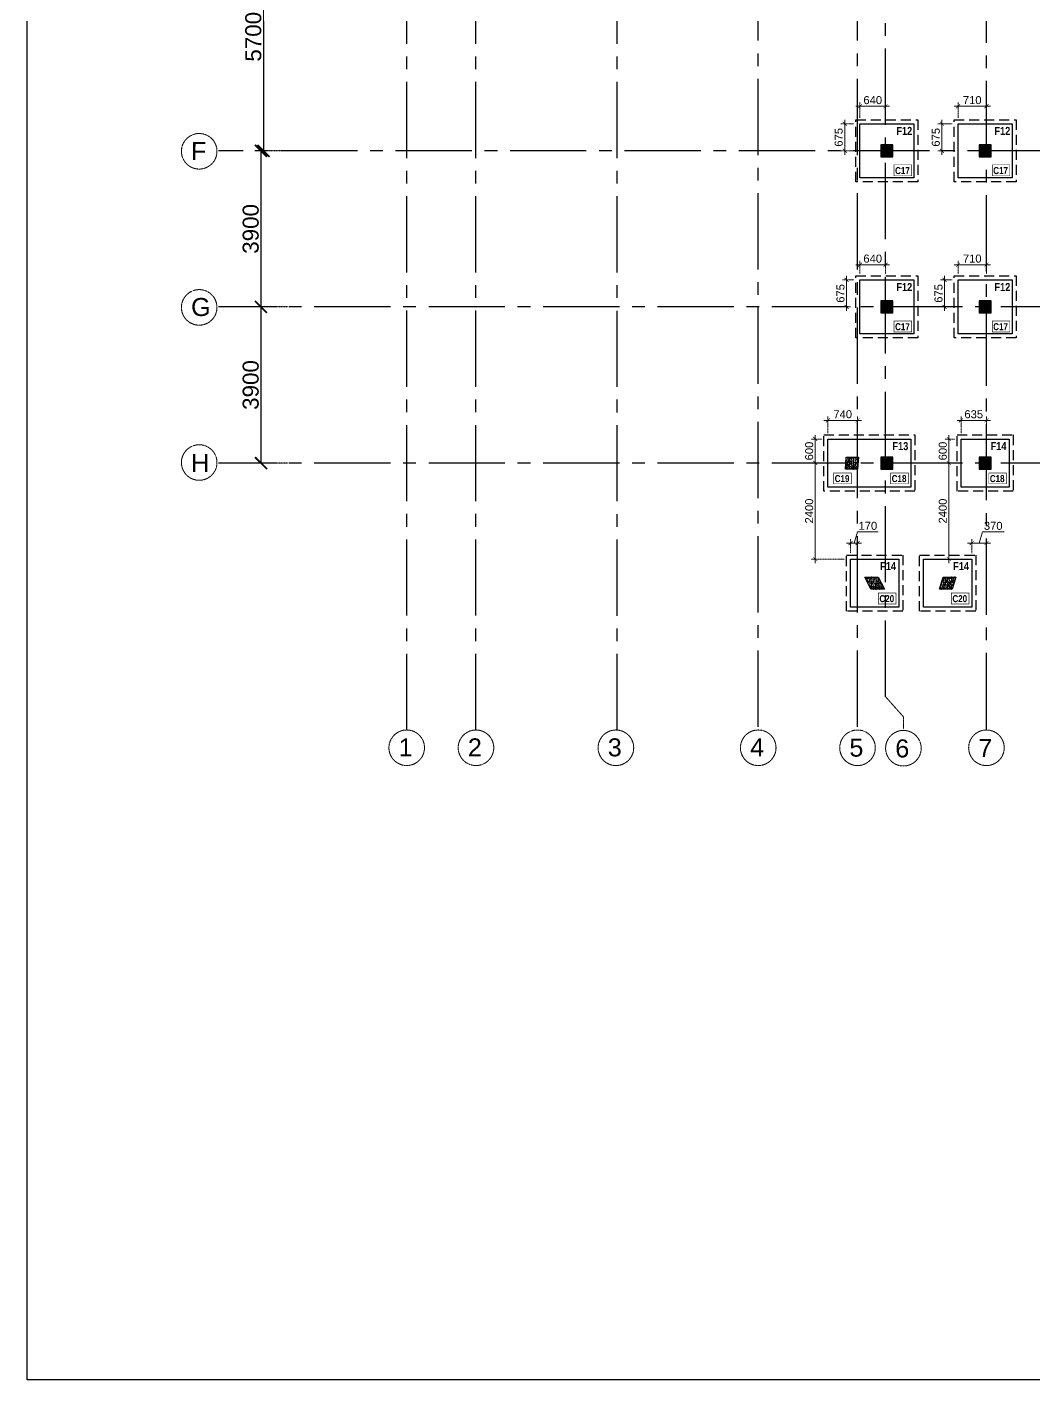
# Model space of a CAD drawing. Header units: millimetres. Extents: x 149548 to 2112824, y -1657616 to -1354760.
# Drawn here: x 1667061 to 1692210, y -1657616 to -1623817 of the extents above; entities that cross this region are included whole.
import ezdxf
from ezdxf.enums import TextEntityAlignment as Align

# ---------------------------------------------------------------- set-up
doc = ezdxf.new("R2010")
doc.units = ezdxf.units.MM
doc.header["$MEASUREMENT"] = 0
doc.header["$PDMODE"] = 98
for name, pattern in [('ACAD_ISO02W100', [15, 12, -3]), ('CENTER2', [28.575, 19.05, -3.175, 3.175, -3.175]), ('HIDDEN', [0.375, 0.25, -0.125])]:
    doc.linetypes.add(name, pattern=pattern)
for name, color, linetype, lineweight in [('CENTER_LINE', 8, 'CENTER2', 25), ('GRID', 252, 'ACAD_ISO02W100', 9), ('s-dm', 171, 'Continuous', 15), ('TXT', 255, 'Continuous', 5)]:
    doc.layers.add(name, color=color, linetype=linetype, lineweight=lineweight)
for name, color, linetype in [('Dimension', 7, 'Continuous'), ('F12', 221, 'Continuous'), ('F13', 12, 'Continuous'), ('F14', 132, 'Continuous'), ('Footing_#_ST', 1, 'Continuous'), ('Hatch', 8, 'Continuous'), ('Pcc_ST', 6, 'Continuous'), ('STR.COLUMN', 1, 'Continuous')]:
    doc.layers.add(name, color=color, linetype=linetype)
doc.styles.add('1-100', font='arial.ttf', dxfattribs={"height": 400})
doc.styles.add('G2-TEXT', font='ARIALNB.TTF', dxfattribs={"height": 2.5})
doc.styles.add('G3-TEXT', font='ARIALNB.TTF', dxfattribs={"height": 3})
doc.styles.get("Standard").update_dxf_attribs({"font": 'arial.ttf'})
doc.dimstyles.new('Dim 1_100', dxfattribs={"dimscale": 100, "dimtxt": 2, "dimasz": 1, "dimexe": 1, "dimexo": 1.5, "dimgap": 0.5, "dimtad": 1, "dimdec": 0, "dimrnd": 5, "dimzin": 0, "dimdsep": 46, "dimtxsty": 'Standard', "dimblk": 'ARCHTICK', "dimcen": 0, "dimdle": 1, "dimclrd": 256, "dimclre": 256, "dimclrt": 256, "dimadec": 0, "dimazin": 0, "dimtfac": 0.8, "dimtdec": 0, "dimtmove": 1, "dimatfit": 0, "dimfxl": 1.5, "dimtolj": 1, "dimtzin": 0, "dimlwd": -1, "dimlwe": -1, "dimarcsym": 1})
doc.dimstyles.new('Dim 1_200', dxfattribs={"dimscale": 100, "dimtxt": 4, "dimasz": 3, "dimexe": 1.5, "dimexo": 1.5, "dimgap": 0.5, "dimtad": 1, "dimdec": 0, "dimzin": 0, "dimdsep": 46, "dimtxsty": 'Standard', "dimblk": 'ARCHTICK', "dimcen": 0, "dimclrd": 256, "dimclre": 256, "dimclrt": 256, "dimadec": 0, "dimazin": 0, "dimtfac": 0.8, "dimtdec": 0, "dimtmove": 1, "dimatfit": 0, "dimfxl": 1.5, "dimtolj": 1, "dimtzin": 0, "dimlwd": -1, "dimlwe": -1, "dimarcsym": 1})
pattern_1 = [(230, (-711.69, 102229.26), (-71.7260183, 6.2752135), [7.5, -82.5]), (175, (-711.69, 102229.26), (13.8751334, -75.2192134), [6, -66]), (280.4514445, (-717.666, 102229.784), (-57.8508847, -68.9439991), [6.3740192, -70.1142112]), (226.1842, (-711.69, 102209.26), (-106.724133, 16.551928), [11.25, -123.75]), (276.6356355, (-720.58, 102210.64), (-93.4661946, -97.41186), [9.561034, -105.171376]), (171.184164, (-711.69, 102209.26), (-93.4661945, -97.41186), [9, -99]), (201, (-721.69, 102214.26), (-59.6907052, 40.261889), [7.5, -82.5]), (146, (-721.69, 102214.26), (-24.3315332, -72.5150045), [6, -66]), (251.4514447, (-726.66, 102217.616), (-84.0222377, -32.2531153), [6.374019, -70.1142112]), (217.5, (-711.689, 102229.26), (-1.21598553, -33.28938538), [0, -65.2, 0, -67, 0, -66.25]), (187.5, (-711.69, 102229.26), (-26.30695374, -39.4411712), [0, -38.2, 0, -63.7, 0, -25.25]), (147.5, (-689.389, 102229.26), (-53.38224362, 2.25548717), [0, -25, 0, -78, 0, -103.5]), (137.5, (-679.39, 102229.26), (-58.3186169, -10.0104982), [0, -32.5, 0, -51.8, 0, -73.5])]

# ---------------------------------------------------------------- blocks, each defined once
blk = doc.blocks.new('FIRST FLOOR COLUMNS')
at = {"layer": 'CENTER_LINE', "ltscale": 100}
for p, q in [((115, -42281), (115, 17638)), ((1845, -42281), (1845, 17638)), ((5375, -42282), (5375, 17638)), ((8895, -42203), (8895, 17663)), ((11375, -42203), (11375, 17663)), ((14595, -42257), (14595, 17638)), ((12075, -41448), (12075, 16830)), ((90326, -27810), (-4586, -27810)), ((22571, -31710), (-4586, -31710)), ((22571, -35610), (-4586, -35610))]:
    blk.add_line(p, q, dxfattribs=at)
at = {"layer": 'GRID', "ltscale": 0.3}
for p, q in [((12075, -41448), (12521, -41950)), ((12521, -41950), (12521, -42256))]:
    blk.add_line(p, q, dxfattribs=at)
for centre in [(-5068, -27822), (-5068, -31722), (-5068, -35598), (115, -42724), (1845, -42724), (5340, -42724), (8895, -42724), (11375, -42724), (12521, -42735), (14595, -42724)]:
    blk.add_circle(centre, 444, dxfattribs=at)
at = {"layer": 'GRID', "ltscale": 0.3, "style": '1-100', "oblique": 0}
for s, rotation, p in [('F', 359.9447, (-5271, -28037)), ('G', 359.9447, (-5271, -31937)), ('H', 0.0553, (-5271, -35833)), ('1', 359.9447, (-88, -42939)), ('2', 359.9447, (1642, -42939)), ('3', 359.9447, (5137, -42939)), ('4', 359.9447, (8692, -42938)), ('5', 0.0553, (11172, -42946)), ('6', 0.0553, (12318, -42965)), ('7', 0.0553, (14392, -42954))]:
    blk.add_text(s, height=450, rotation=rotation, dxfattribs=at).set_placement(p)
blk = doc.blocks.new('Through Column')
at = {"layer": 'Hatch'}
h = blk.add_hatch(dxfattribs=at)
h.set_pattern_fill('AR-CONC', color=256, scale=10, angle=180)
h.set_pattern_definition([(230, (-711.69, 102229.26), (-71.7260183, 6.2752135), [7.5, -82.5]), (175, (-711.69, 102229.26), (13.8751334, -75.2192134), [6, -66]), (280.4514445, (-717.666, 102229.784), (-57.8508847, -68.9439991), [6.3740192, -70.1142112]), (226.1842, (-711.69, 102209.26), (-106.724133, 16.551928), [11.25, -123.75]), (276.6356355, (-720.58, 102210.64), (-93.4661946, -97.41186), [9.561034, -105.171376]), (171.184164, (-711.69, 102209.26), (-93.4661945, -97.41186), [9, -99]), (201, (-721.69, 102214.26), (-59.6907052, 40.261889), [7.5, -82.5]), (146, (-721.69, 102214.26), (-24.3315332, -72.5150045), [6, -66]), (251.4514447, (-726.66, 102217.616), (-84.0222377, -32.2531153), [6.374019, -70.1142112]), (217.5, (-711.689, 102229.26), (-1.21598553, -33.28938538), [0, -65.2, 0, -67, 0, -66.25]), (187.5, (-711.69, 102229.26), (-26.30695374, -39.4411712), [0, -38.2, 0, -63.7, 0, -25.25]), (147.5, (-689.389, 102229.26), (-53.38224362, 2.25548717), [0, -25, 0, -78, 0, -103.5]), (137.5, (-679.39, 102229.26), (-58.3186169, -10.0104982), [0, -32.5, 0, -51.8, 0, -73.5])])
h.paths.add_polyline_path([(1934098, -1532329), (1934078, -1532629), (1933778, -1532629), (1933798, -1532329)])
h = blk.add_hatch(dxfattribs=at)
h.set_pattern_fill('AR-CONC', color=256, scale=10, angle=180)
h.set_pattern_definition(pattern_1)
h.paths.add_polyline_path([(1934594, -1535329), (1934753, -1535629), (1934410, -1535629), (1934263, -1535329)])
h = blk.add_hatch(dxfattribs=at)
h.set_pattern_fill('AR-CONC', color=256, scale=10, angle=180)
h.set_pattern_definition(pattern_1)
h.paths.add_polyline_path([(1936535, -1535329), (1936438, -1535629), (1936122, -1535629), (1936220, -1535329)])
at = {"layer": 'STR.COLUMN', "transparency": 33554687}
h = blk.add_hatch(color=256, dxfattribs=at)
h.dxf.hatch_style = 1
h.paths.add_polyline_path([(1934663, -1524529), (1934963, -1524529), (1934963, -1524829), (1934663, -1524829)])
h = blk.add_hatch(color=256, dxfattribs=at)
h.dxf.hatch_style = 1
h.paths.add_polyline_path([(1937113, -1524529), (1937413, -1524529), (1937413, -1524829), (1937113, -1524829)])
h = blk.add_hatch(color=256, dxfattribs=at)
h.dxf.hatch_style = 1
h.paths.add_polyline_path([(1934663, -1528429), (1934963, -1528429), (1934963, -1528729), (1934663, -1528729)])
h = blk.add_hatch(color=256, dxfattribs=at)
h.dxf.hatch_style = 1
h.paths.add_polyline_path([(1937113, -1528429), (1937413, -1528429), (1937413, -1528729), (1937113, -1528729)])
h = blk.add_hatch(color=256, dxfattribs=at)
h.dxf.hatch_style = 1
h.paths.add_polyline_path([(1934663, -1532329), (1934963, -1532329), (1934963, -1532629), (1934663, -1532629)])
h = blk.add_hatch(color=256, dxfattribs=at)
h.dxf.hatch_style = 1
h.paths.add_polyline_path([(1937113, -1532329), (1937413, -1532329), (1937413, -1532629), (1937113, -1532629)])
at = {"layer": 'STR.COLUMN', "color": 5}
for points in [[(1934963, -1524829), (1934963, -1524529), (1934663, -1524529), (1934663, -1524829), (1934963, -1524829)], [(1937413, -1524829), (1937413, -1524529), (1937113, -1524529), (1937113, -1524829), (1937413, -1524829)], [(1934963, -1528729), (1934963, -1528429), (1934663, -1528429), (1934663, -1528729), (1934963, -1528729)], [(1937413, -1528729), (1937413, -1528429), (1937113, -1528429), (1937113, -1528729), (1937413, -1528729)], [(1934963, -1532629), (1934963, -1532329), (1934663, -1532329), (1934663, -1532629), (1934963, -1532629)], [(1937413, -1532629), (1937413, -1532329), (1937113, -1532329), (1937113, -1532629), (1937413, -1532629)]]:
    blk.add_lwpolyline(points, dxfattribs=at)
for points in [[(1934098, -1532329), (1934078, -1532629), (1933778, -1532629), (1933798, -1532329)], [(1934594, -1535329), (1934753, -1535629), (1934410, -1535629), (1934263, -1535329)], [(1936535, -1535329), (1936438, -1535629), (1936122, -1535629), (1936220, -1535329)]]:
    blk.add_lwpolyline(points, close=True, dxfattribs=at)
blk = doc.blocks.new('_ArchTick')
at = {"color": 0, "linetype": 'ByBlock', "const_width": 0.15}
blk.add_lwpolyline([(-0.5, -0.5), (0.5, 0.5)], dxfattribs=at)
blk = doc.blocks.new('*D1459')
at = {"layer": 'Defpoints', "color": 0}
for p in [(1688504, -1625795), (1687864, -1626234), (1688504, -1626234)]:
    blk.add_point(p, dxfattribs=at)
at = {"layer": 's-dm', "linetype": 'HIDDEN'}
for p, q in [((1687864, -1626084), (1687864, -1625695)), ((1688504, -1626084), (1688504, -1625695))]:
    blk.add_line(p, q, dxfattribs=at)
at = {"layer": 's-dm'}
blk.add_line((1687764, -1625795), (1688604, -1625795), dxfattribs=at)
at = {"layer": 's-dm', "xscale": 100, "yscale": 100, "zscale": 100, "rotation": 180}
blk.add_blockref('_ArchTick', (1687864, -1625795), dxfattribs=at)
at = {"layer": 's-dm', "xscale": 100, "yscale": 100, "zscale": 100}
blk.add_blockref('_ArchTick', (1688504, -1625795), dxfattribs=at)
at = {"layer": 's-dm', "insert": (1688184, -1625643), "char_height": 200, "attachment_point": 5}
blk.add_mtext('\\A1;640', dxfattribs=at)
blk = doc.blocks.new('*D1460')
at = {"layer": 'Defpoints', "color": 0}
for p in [(1687864, -1626234), (1687486, -1626909), (1687864, -1626909)]:
    blk.add_point(p, dxfattribs=at)
at = {"layer": 's-dm', "linetype": 'HIDDEN'}
for p, q in [((1687714, -1626234), (1687386, -1626234)), ((1687714, -1626909), (1687386, -1626909))]:
    blk.add_line(p, q, dxfattribs=at)
at = {"layer": 's-dm'}
blk.add_line((1687486, -1626134), (1687486, -1627009), dxfattribs=at)
at = {"layer": 's-dm', "xscale": 100, "yscale": 100, "zscale": 100}
for p, rotation in [((1687486, -1626234), 90), ((1687486, -1626909), 270)]:
    blk.add_blockref('_ArchTick', p, dxfattribs=dict(at, rotation=rotation))
at = {"layer": 's-dm', "insert": (1687334, -1626571), "char_height": 200, "attachment_point": 5, "rotation": 90}
blk.add_mtext('\\A1;675', dxfattribs=at)
blk = doc.blocks.new('*D1461')
at = {"layer": 'Defpoints', "color": 0}
for p in [(1690314, -1626234), (1689912, -1626909), (1690314, -1626909)]:
    blk.add_point(p, dxfattribs=at)
at = {"layer": 's-dm', "linetype": 'HIDDEN'}
for p, q in [((1690164, -1626234), (1689812, -1626234)), ((1690164, -1626909), (1689812, -1626909))]:
    blk.add_line(p, q, dxfattribs=at)
at = {"layer": 's-dm'}
blk.add_line((1689912, -1626134), (1689912, -1627009), dxfattribs=at)
at = {"layer": 's-dm', "xscale": 100, "yscale": 100, "zscale": 100}
for p, rotation in [((1689912, -1626234), 90), ((1689912, -1626909), 270)]:
    blk.add_blockref('_ArchTick', p, dxfattribs=dict(at, rotation=rotation))
at = {"layer": 's-dm', "insert": (1689760, -1626571), "char_height": 200, "attachment_point": 5, "rotation": 90}
blk.add_mtext('\\A1;675', dxfattribs=at)
blk = doc.blocks.new('*D1462')
at = {"layer": 'Defpoints', "color": 0}
for p in [(1691024, -1625795), (1690314, -1626234), (1691024, -1626234)]:
    blk.add_point(p, dxfattribs=at)
at = {"layer": 's-dm', "linetype": 'HIDDEN'}
for p, q in [((1690314, -1626084), (1690314, -1625695)), ((1691024, -1626084), (1691024, -1625695))]:
    blk.add_line(p, q, dxfattribs=at)
at = {"layer": 's-dm'}
blk.add_line((1690214, -1625795), (1691124, -1625795), dxfattribs=at)
at = {"layer": 's-dm', "xscale": 100, "yscale": 100, "zscale": 100, "rotation": 180}
blk.add_blockref('_ArchTick', (1690314, -1625795), dxfattribs=at)
at = {"layer": 's-dm', "xscale": 100, "yscale": 100, "zscale": 100}
blk.add_blockref('_ArchTick', (1691024, -1625795), dxfattribs=at)
at = {"layer": 's-dm', "insert": (1690669, -1625643), "char_height": 200, "attachment_point": 5}
blk.add_mtext('\\A1;710', dxfattribs=at)
blk = doc.blocks.new('*D1467')
at = {"layer": 'Defpoints', "color": 0}
for p in [(1688504, -1629755), (1687864, -1630134), (1688504, -1630134)]:
    blk.add_point(p, dxfattribs=at)
at = {"layer": 's-dm'}
blk.add_line((1687764, -1629755), (1688604, -1629755), dxfattribs=at)
at = {"layer": 's-dm', "linetype": 'HIDDEN'}
for p, q in [((1687864, -1629984), (1687864, -1629655)), ((1688504, -1629984), (1688504, -1629655))]:
    blk.add_line(p, q, dxfattribs=at)
at = {"layer": 's-dm', "xscale": 100, "yscale": 100, "zscale": 100, "rotation": 180}
blk.add_blockref('_ArchTick', (1687864, -1629755), dxfattribs=at)
at = {"layer": 's-dm', "xscale": 100, "yscale": 100, "zscale": 100}
blk.add_blockref('_ArchTick', (1688504, -1629755), dxfattribs=at)
at = {"layer": 's-dm', "insert": (1688184, -1629603), "char_height": 200, "attachment_point": 5}
blk.add_mtext('\\A1;640', dxfattribs=at)
blk = doc.blocks.new('*D1468')
at = {"layer": 'Defpoints', "color": 0}
for p in [(1687864, -1630134), (1687025, -1630809), (1687531, -1630809)]:
    blk.add_point(p, dxfattribs=at)
at = {"layer": 's-dm', "linetype": 'HIDDEN'}
for p, q in [((1687714, -1630134), (1687431, -1630134)), ((1687175, -1630809), (1687631, -1630809))]:
    blk.add_line(p, q, dxfattribs=at)
at = {"layer": 's-dm'}
blk.add_line((1687531, -1630034), (1687531, -1630909), dxfattribs=at)
at = {"layer": 's-dm', "xscale": 100, "yscale": 100, "zscale": 100}
for p, rotation in [((1687531, -1630134), 90), ((1687531, -1630809), 270)]:
    blk.add_blockref('_ArchTick', p, dxfattribs=dict(at, rotation=rotation))
at = {"layer": 's-dm', "insert": (1687379, -1630471), "char_height": 200, "attachment_point": 5, "rotation": 90}
blk.add_mtext('\\A1;675', dxfattribs=at)
blk = doc.blocks.new('*D1469')
at = {"layer": 'Defpoints', "color": 0}
for p in [(1690314, -1630134), (1689980, -1630809), (1690314, -1630809)]:
    blk.add_point(p, dxfattribs=at)
at = {"layer": 's-dm', "linetype": 'HIDDEN'}
for p, q in [((1690164, -1630134), (1689880, -1630134)), ((1690164, -1630809), (1689880, -1630809))]:
    blk.add_line(p, q, dxfattribs=at)
at = {"layer": 's-dm'}
blk.add_line((1689980, -1630034), (1689980, -1630909), dxfattribs=at)
at = {"layer": 's-dm', "xscale": 100, "yscale": 100, "zscale": 100}
for p, rotation in [((1689980, -1630134), 90), ((1689980, -1630809), 270)]:
    blk.add_blockref('_ArchTick', p, dxfattribs=dict(at, rotation=rotation))
at = {"layer": 's-dm', "insert": (1689828, -1630471), "char_height": 200, "attachment_point": 5, "rotation": 90}
blk.add_mtext('\\A1;675', dxfattribs=at)
blk = doc.blocks.new('*D1470')
at = {"layer": 'Defpoints', "color": 0}
for p in [(1691024, -1629755), (1690314, -1630134), (1691024, -1630134)]:
    blk.add_point(p, dxfattribs=at)
at = {"layer": 's-dm'}
blk.add_line((1690214, -1629755), (1691124, -1629755), dxfattribs=at)
at = {"layer": 's-dm', "linetype": 'HIDDEN'}
for p, q in [((1690314, -1629984), (1690314, -1629655)), ((1691024, -1629984), (1691024, -1629655))]:
    blk.add_line(p, q, dxfattribs=at)
at = {"layer": 's-dm', "xscale": 100, "yscale": 100, "zscale": 100, "rotation": 180}
blk.add_blockref('_ArchTick', (1690314, -1629755), dxfattribs=at)
at = {"layer": 's-dm', "xscale": 100, "yscale": 100, "zscale": 100}
blk.add_blockref('_ArchTick', (1691024, -1629755), dxfattribs=at)
at = {"layer": 's-dm', "insert": (1690669, -1629603), "char_height": 200, "attachment_point": 5}
blk.add_mtext('\\A1;710', dxfattribs=at)
blk = doc.blocks.new('*D1473')
at = {"layer": 'Defpoints', "color": 0}
for p in [(1687804, -1633643), (1687065, -1634109), (1687804, -1634109)]:
    blk.add_point(p, dxfattribs=at)
at = {"layer": 's-dm', "linetype": 'HIDDEN'}
for p, q in [((1687065, -1633959), (1687065, -1633543)), ((1687804, -1633959), (1687804, -1633543))]:
    blk.add_line(p, q, dxfattribs=at)
at = {"layer": 's-dm'}
blk.add_line((1686965, -1633643), (1687904, -1633643), dxfattribs=at)
at = {"layer": 's-dm', "xscale": 100, "yscale": 100, "zscale": 100, "rotation": 180}
blk.add_blockref('_ArchTick', (1687065, -1633643), dxfattribs=at)
at = {"layer": 's-dm', "xscale": 100, "yscale": 100, "zscale": 100}
blk.add_blockref('_ArchTick', (1687804, -1633643), dxfattribs=at)
at = {"layer": 's-dm', "insert": (1687434, -1633491), "char_height": 200, "attachment_point": 5}
blk.add_mtext('\\A1;740', dxfattribs=at)
blk = doc.blocks.new('*D1474')
at = {"layer": 'Defpoints', "color": 0}
for p in [(1687065, -1634109), (1686749, -1634709), (1687065, -1634709)]:
    blk.add_point(p, dxfattribs=at)
at = {"layer": 's-dm', "linetype": 'HIDDEN'}
for p, q in [((1686915, -1634109), (1686649, -1634109)), ((1686915, -1634709), (1686649, -1634709))]:
    blk.add_line(p, q, dxfattribs=at)
at = {"layer": 's-dm'}
blk.add_line((1686749, -1634009), (1686749, -1634809), dxfattribs=at)
at = {"layer": 's-dm', "xscale": 100, "yscale": 100, "zscale": 100}
for p, rotation in [((1686749, -1634109), 90), ((1686749, -1634709), 270)]:
    blk.add_blockref('_ArchTick', p, dxfattribs=dict(at, rotation=rotation))
at = {"layer": 's-dm', "insert": (1686597, -1634409), "char_height": 200, "attachment_point": 5, "rotation": 90}
blk.add_mtext('\\A1;600', dxfattribs=at)
blk = doc.blocks.new('*D1475')
at = {"layer": 'Defpoints', "color": 0}
for p in [(1687804, -1636709), (1687632, -1637108), (1687804, -1637108)]:
    blk.add_point(p, dxfattribs=at)
at = {"layer": 's-dm'}
for p, q in [((1687801, -1636431), (1687718, -1636709)), ((1688323, -1636431), (1687801, -1636431)), ((1687632, -1636709), (1687532, -1636709)), ((1687632, -1636709), (1687804, -1636709)), ((1687804, -1636709), (1687904, -1636709))]:
    blk.add_line(p, q, dxfattribs=at)
at = {"layer": 's-dm', "linetype": 'HIDDEN'}
for p, q in [((1687632, -1636958), (1687632, -1636609)), ((1687804, -1636958), (1687804, -1636609))]:
    blk.add_line(p, q, dxfattribs=at)
at = {"layer": 's-dm', "xscale": 100, "yscale": 100, "zscale": 100}
blk.add_blockref('_ArchTick', (1687632, -1636709), dxfattribs=at)
at = {"layer": 's-dm', "xscale": 100, "yscale": 100, "zscale": 100, "rotation": 180}
blk.add_blockref('_ArchTick', (1687804, -1636709), dxfattribs=at)
at = {"layer": 's-dm', "insert": (1688062, -1636279), "char_height": 200, "attachment_point": 5}
blk.add_mtext('\\A1;170', dxfattribs=at)
blk = doc.blocks.new('*D1476')
at = {"layer": 'Defpoints', "color": 0}
for p in [(1687065, -1634709), (1686749, -1637108), (1687632, -1637108)]:
    blk.add_point(p, dxfattribs=at)
at = {"layer": 's-dm', "linetype": 'HIDDEN'}
for p, q in [((1686915, -1634709), (1686649, -1634709)), ((1687482, -1637108), (1686649, -1637108))]:
    blk.add_line(p, q, dxfattribs=at)
at = {"layer": 's-dm'}
blk.add_line((1686749, -1634609), (1686749, -1637208), dxfattribs=at)
at = {"layer": 's-dm', "xscale": 100, "yscale": 100, "zscale": 100}
for p, rotation in [((1686749, -1634709), 90), ((1686749, -1637108), 270)]:
    blk.add_blockref('_ArchTick', p, dxfattribs=dict(at, rotation=rotation))
at = {"layer": 's-dm', "insert": (1686597, -1635908), "char_height": 200, "attachment_point": 5, "rotation": 90}
blk.add_mtext('\\A1;2400', dxfattribs=at)
blk = doc.blocks.new('*D1477')
at = {"layer": 'Defpoints', "color": 0}
for p in [(1690389, -1634109), (1690086, -1634709), (1690389, -1634709)]:
    blk.add_point(p, dxfattribs=at)
at = {"layer": 's-dm', "linetype": 'HIDDEN'}
for p, q in [((1690239, -1634109), (1689986, -1634109)), ((1690239, -1634709), (1689986, -1634709))]:
    blk.add_line(p, q, dxfattribs=at)
at = {"layer": 's-dm'}
blk.add_line((1690086, -1634009), (1690086, -1634809), dxfattribs=at)
at = {"layer": 's-dm', "xscale": 100, "yscale": 100, "zscale": 100}
for p, rotation in [((1690086, -1634109), 90), ((1690086, -1634709), 270)]:
    blk.add_blockref('_ArchTick', p, dxfattribs=dict(at, rotation=rotation))
at = {"layer": 's-dm', "insert": (1689934, -1634409), "char_height": 200, "attachment_point": 5, "rotation": 90}
blk.add_mtext('\\A1;600', dxfattribs=at)
blk = doc.blocks.new('*D1478')
at = {"layer": 'Defpoints', "color": 0}
for p in [(1691024, -1633643), (1690389, -1634109), (1691024, -1634109)]:
    blk.add_point(p, dxfattribs=at)
at = {"layer": 's-dm', "linetype": 'HIDDEN'}
for p, q in [((1690389, -1633959), (1690389, -1633543)), ((1691024, -1633959), (1691024, -1633543))]:
    blk.add_line(p, q, dxfattribs=at)
at = {"layer": 's-dm'}
blk.add_line((1690289, -1633643), (1691124, -1633643), dxfattribs=at)
at = {"layer": 's-dm', "xscale": 100, "yscale": 100, "zscale": 100, "rotation": 180}
blk.add_blockref('_ArchTick', (1690389, -1633643), dxfattribs=at)
at = {"layer": 's-dm', "xscale": 100, "yscale": 100, "zscale": 100}
blk.add_blockref('_ArchTick', (1691024, -1633643), dxfattribs=at)
at = {"layer": 's-dm', "insert": (1690707, -1633491), "char_height": 200, "attachment_point": 5}
blk.add_mtext('\\A1;635', dxfattribs=at)
blk = doc.blocks.new('*D1482')
at = {"layer": 'Defpoints', "color": 0}
for p in [(1691024, -1636709), (1690655, -1637109), (1691024, -1637109)]:
    blk.add_point(p, dxfattribs=at)
at = {"layer": 's-dm'}
for p, q in [((1690923, -1636431), (1690840, -1636709)), ((1691464, -1636431), (1690923, -1636431)), ((1690655, -1636709), (1690555, -1636709)), ((1690655, -1636709), (1691024, -1636709)), ((1691024, -1636709), (1691124, -1636709))]:
    blk.add_line(p, q, dxfattribs=at)
at = {"layer": 's-dm', "linetype": 'HIDDEN'}
for p, q in [((1690655, -1636959), (1690655, -1636609)), ((1691024, -1636959), (1691024, -1636609))]:
    blk.add_line(p, q, dxfattribs=at)
at = {"layer": 's-dm', "xscale": 100, "yscale": 100, "zscale": 100}
blk.add_blockref('_ArchTick', (1690655, -1636709), dxfattribs=at)
at = {"layer": 's-dm', "xscale": 100, "yscale": 100, "zscale": 100, "rotation": 180}
blk.add_blockref('_ArchTick', (1691024, -1636709), dxfattribs=at)
at = {"layer": 's-dm', "insert": (1691193, -1636279), "char_height": 200, "attachment_point": 5}
blk.add_mtext('\\A1;370', dxfattribs=at)
blk = doc.blocks.new('*D1483')
at = {"layer": 'Defpoints', "color": 0}
for p in [(1690389, -1634709), (1690086, -1637109), (1690605, -1637109)]:
    blk.add_point(p, dxfattribs=at)
at = {"layer": 's-dm', "linetype": 'HIDDEN'}
for p, q in [((1690239, -1634709), (1689986, -1634709)), ((1690455, -1637109), (1689986, -1637109))]:
    blk.add_line(p, q, dxfattribs=at)
at = {"layer": 's-dm'}
blk.add_line((1690086, -1634609), (1690086, -1637209), dxfattribs=at)
at = {"layer": 's-dm', "xscale": 100, "yscale": 100, "zscale": 100}
for p, rotation in [((1690086, -1634709), 90), ((1690086, -1637109), 270)]:
    blk.add_blockref('_ArchTick', p, dxfattribs=dict(at, rotation=rotation))
at = {"layer": 's-dm', "insert": (1689934, -1635909), "char_height": 200, "attachment_point": 5, "rotation": 90}
blk.add_mtext('\\A1;2400', dxfattribs=at)
blk = doc.blocks.new('*D2508')
at = {"layer": 'Defpoints', "color": 0}
for p in [(1673598, -1621209), (1672968, -1626909), (1673777, -1626909)]:
    blk.add_point(p, dxfattribs=at)
at = {"layer": 'Dimension', "linetype": 'HIDDEN'}
for p, q in [((1673448, -1621209), (1672818, -1621209)), ((1673627, -1626909), (1672818, -1626909))]:
    blk.add_line(p, q, dxfattribs=at)
at = {"layer": 'Dimension'}
blk.add_line((1672968, -1621209), (1672968, -1626909), dxfattribs=at)
at = {"layer": 'Dimension', "xscale": 300, "yscale": 300, "zscale": 300}
for p, rotation in [((1672968, -1621209), 90), ((1672968, -1626909), 270)]:
    blk.add_blockref('_ArchTick', p, dxfattribs=dict(at, rotation=rotation))
at = {"layer": 'Dimension', "insert": (1672714, -1624059), "char_height": 400, "attachment_point": 5, "rotation": 90}
blk.add_mtext('\\A1;5700', dxfattribs=at)
blk = doc.blocks.new('*D2509')
at = {"layer": 'Defpoints', "color": 0}
for p in [(1673777, -1626909), (1672904, -1630809), (1673714, -1630809)]:
    blk.add_point(p, dxfattribs=at)
at = {"layer": 'Dimension', "linetype": 'HIDDEN'}
for p, q in [((1673627, -1626909), (1672754, -1626909)), ((1673564, -1630809), (1672754, -1630809))]:
    blk.add_line(p, q, dxfattribs=at)
at = {"layer": 'Dimension'}
blk.add_line((1672904, -1626909), (1672904, -1630809), dxfattribs=at)
at = {"layer": 'Dimension', "xscale": 300, "yscale": 300, "zscale": 300}
for p, rotation in [((1672904, -1626909), 90), ((1672904, -1630809), 270)]:
    blk.add_blockref('_ArchTick', p, dxfattribs=dict(at, rotation=rotation))
at = {"layer": 'Dimension', "insert": (1672649, -1628859), "char_height": 400, "attachment_point": 5, "rotation": 90}
blk.add_mtext('\\A1;3900', dxfattribs=at)
blk = doc.blocks.new('*D2510')
at = {"layer": 'Defpoints', "color": 0}
for p in [(1673714, -1630809), (1672904, -1634709), (1673714, -1634709)]:
    blk.add_point(p, dxfattribs=at)
at = {"layer": 'Dimension', "linetype": 'HIDDEN'}
for p, q in [((1673564, -1630809), (1672754, -1630809)), ((1673564, -1634709), (1672754, -1634709))]:
    blk.add_line(p, q, dxfattribs=at)
at = {"layer": 'Dimension'}
blk.add_line((1672904, -1630809), (1672904, -1634709), dxfattribs=at)
at = {"layer": 'Dimension', "xscale": 300, "yscale": 300, "zscale": 300}
for p, rotation in [((1672904, -1630809), 90), ((1672904, -1634709), 270)]:
    blk.add_blockref('_ArchTick', p, dxfattribs=dict(at, rotation=rotation))
at = {"layer": 'Dimension', "insert": (1672649, -1632759), "char_height": 400, "attachment_point": 5, "rotation": 90}
blk.add_mtext('\\A1;3900', dxfattribs=at)

msp = doc.modelspace()

# ---------------------------------------------------------------- linework, layer by layer
at = {"lineweight": -3}
msp.add_lwpolyline([(1786027, -1657616.5), (1667061.5, -1657616.5), (1667061.5, -1577510.7), (1786027, -1577510.7)], close=True, dxfattribs=at)
at = {"color": 101, "const_width": 14.8}
for points in [[(1688718.1, -1627533.3), (1688718.1, -1627259.7), (1689157.4, -1627259.7), (1689157.4, -1627533.3)], [(1691168.1, -1627533.3), (1691168.1, -1627259.7), (1691607.4, -1627259.7), (1691607.4, -1627533.3)], [(1688718.1, -1631433.3), (1688718.1, -1631159.7), (1689157.4, -1631159.7), (1689157.4, -1631433.3)], [(1691168.1, -1631433.3), (1691168.1, -1631159.7), (1691607.4, -1631159.7), (1691607.4, -1631433.3)], [(1687209.6, -1635228.3), (1687209.6, -1634954.7), (1687648.9, -1634954.7), (1687648.9, -1635228.3)], [(1688633.6, -1635228.3), (1688633.6, -1634954.7), (1689072.9, -1634954.7), (1689072.9, -1635228.3)], [(1691083.6, -1635228.3), (1691083.6, -1634954.7), (1691522.9, -1634954.7), (1691522.9, -1635228.3)], [(1688326.5, -1638228.1), (1688326.5, -1637954.5), (1688765.8, -1637954.5), (1688765.8, -1638228.1)], [(1690149.6, -1638228.3), (1690149.6, -1637954.7), (1690588.9, -1637954.7), (1690588.9, -1638228.3)]]:
    msp.add_lwpolyline(points, close=True, dxfattribs=at)
at = {"layer": 'F12'}
for points in [[(1687864, -1626233.5), (1689214, -1626233.5), (1689214, -1627583.5), (1687864, -1627583.5)], [(1690314, -1626233.5), (1691664, -1626233.5), (1691664, -1627583.5), (1690314, -1627583.5)], [(1687864, -1630133.5), (1689214, -1630133.5), (1689214, -1631483.5), (1687864, -1631483.5)], [(1690314, -1630133.5), (1691664, -1630133.5), (1691664, -1631483.5), (1690314, -1631483.5)]]:
    msp.add_lwpolyline(points, close=True, dxfattribs=at)
at = {"layer": 'F13'}
msp.add_lwpolyline([(1687064.5, -1634108.5), (1689139, -1634108.5), (1689139, -1635308.5), (1687064.5, -1635308.5)], close=True, dxfattribs=at)
at = {"layer": 'F14'}
for points in [[(1690389, -1634108.5), (1691589, -1634108.5), (1691589, -1635308.5), (1690389, -1635308.5)], [(1687631.9, -1637108.4), (1688831.9, -1637108.4), (1688831.9, -1638308.4), (1687631.9, -1638308.4)], [(1689455.1, -1637108.5), (1690655.1, -1637108.5), (1690655.1, -1638308.5), (1689455.1, -1638308.5)]]:
    msp.add_lwpolyline(points, close=True, dxfattribs=at)
at = {"layer": 'Pcc_ST', "linetype": 'HIDDEN', "ltscale": 1000}
for points in [[(1687764, -1626133.5), (1689314, -1626133.5), (1689314, -1627683.5), (1687764, -1627683.5)], [(1690214, -1626133.5), (1691764, -1626133.5), (1691764, -1627683.5), (1690214, -1627683.5)], [(1687764, -1630033.5), (1689314, -1630033.5), (1689314, -1631583.5), (1687764, -1631583.5)], [(1690214, -1630033.5), (1691764, -1630033.5), (1691764, -1631583.5), (1690214, -1631583.5)], [(1686964.5, -1634008.5), (1689239, -1634008.5), (1689239, -1635408.5), (1686964.5, -1635408.5)], [(1690289, -1634008.5), (1691689, -1634008.5), (1691689, -1635408.5), (1690289, -1635408.5)], [(1687531.9, -1637008.4), (1688931.9, -1637008.4), (1688931.9, -1638408.4), (1687531.9, -1638408.4)], [(1689355.1, -1637008.5), (1690755.1, -1637008.5), (1690755.1, -1638408.5), (1689355.1, -1638408.5)]]:
    msp.add_lwpolyline(points, close=True, dxfattribs=at)

# ---------------------------------------------------------------- block references
at = {"layer": 'GRID'}
msp.add_blockref('FIRST FLOOR COLUMNS', (1676429, -1599098.5), dxfattribs=at)
at = {"layer": 'STR.COLUMN'}
msp.add_blockref('Through Column', (-246273.5, -102229.3), dxfattribs=at)

# ---------------------------------------------------------------- texts
at = {"layer": 'Footing_#_ST', "style": 'G2-TEXT'}
for s, p in [('F12', (1688972.5, -1626571.6)), ('F12', (1691422.5, -1626571.6)), ('F12', (1688972.5, -1630471.6)), ('F12', (1691422.5, -1630471.6)), ('F13', (1688875, -1634445.1)), ('F14', (1691325, -1634445.1)), ('F14', (1688567.9, -1637444.9)), ('F14', (1690391, -1637445.1))]:
    msp.add_text(s, height=200, dxfattribs=at).set_placement(p, align=Align.BOTTOM_CENTER)
at = {"layer": 'TXT', "style": 'G3-TEXT'}
for s, p in [('C17', (1688743, -1627489.9)), ('C17', (1691193, -1627489.9)), ('C17', (1688743, -1631389.9)), ('C17', (1691193, -1631389.9)), ('C19', (1687234.5, -1635184.9)), ('C18', (1688658.5, -1635184.9)), ('C18', (1691108.5, -1635184.9)), ('C20', (1688351.4, -1638184.7)), ('C20', (1690174.5, -1638184.9))]:
    msp.add_text(s, height=175, dxfattribs=at).set_placement(p)

# ---------------------------------------------------------------- dimensions: what is measured, and where the dimension line sits
at = {"layer": 'Dimension'}
for base, p1, p2, picture, middle in [((1672967.8, -1626908.5), (1673597.8, -1621208.5), (1673776.9, -1626908.5), '*D2508', (1672713.5, -1624058.5)), ((1672903.8, -1630808.5), (1673776.9, -1626908.5), (1673714.3, -1630808.5), '*D2509', (1672649.4, -1628858.5))]:
    dim = msp.add_linear_dim(base=base, p1=p1, p2=p2, angle=90, dimstyle='Dim 1_200', override={"dimblk": 'ArchTick'}, dxfattribs=at)
    dim.commit()
    dim.dimension.update_dxf_attribs({"geometry": picture, "text_midpoint": middle})
dim = msp.add_linear_dim(base=(1672903.8, -1634708.5), p1=(1673714.3, -1630808.5), p2=(1673714.3, -1634708.5), angle=90, dimstyle='Dim 1_200', dxfattribs=at)
dim.commit()
dim.dimension.update_dxf_attribs({"geometry": '*D2510', "text_midpoint": (1672649.4, -1632758.5)})
at = {"layer": 's-dm'}
for base, p1, p2, picture, middle in [((1688504, -1625794.9), (1687864, -1626233.5), (1688504, -1626233.5), '*D1459', (1688184, -1625642.8)), ((1691024, -1625794.9), (1690314, -1626233.5), (1691024, -1626233.5), '*D1462', (1690669, -1625642.8)), ((1688504, -1629755), (1687864, -1630133.5), (1688504, -1630133.5), '*D1467', (1688184, -1629602.8)), ((1691024, -1629755), (1690314, -1630133.5), (1691024, -1630133.5), '*D1470', (1690669, -1629602.8)), ((1687804.0481, -1633642.7328), (1687064.5083, -1634108.5395), (1687804.0481, -1634108.5395), '*D1473', (1687434.2782, -1633490.6182)), ((1691024, -1633642.7), (1690389, -1634108.5), (1691024, -1634108.5), '*D1478', (1690706.5, -1633490.5)), ((1687804, -1636708.6), (1687631.9, -1637108.4), (1687804, -1637108.4), '*D1475', (1687851.1, -1636279.3)), ((1691024, -1636708.6), (1690655.1, -1637108.5), (1691024, -1637108.5), '*D1482', (1690972.7, -1636279.2))]:
    dim = msp.add_linear_dim(base=base, p1=p1, p2=p2, dimstyle='Dim 1_100', dxfattribs=at)
    dim.commit()
    dim.dimension.update_dxf_attribs({"geometry": picture, "text_midpoint": middle})
for base, p1, p2, picture, middle in [((1687486.3, -1626908.5), (1687864, -1626233.5), (1687864, -1626908.5), '*D1460', (1687334.2, -1626571)), ((1689912.5, -1626908.5), (1690314, -1626233.5), (1690314, -1626908.5), '*D1461', (1689760.4, -1626571)), ((1687530.8, -1630808.5), (1687864, -1630133.5), (1687025.5, -1630808.5), '*D1468', (1687378.7, -1630471)), ((1689980.3, -1630808.5), (1690314, -1630133.5), (1690314, -1630808.5), '*D1469', (1689828.2, -1630471)), ((1690086.2, -1634708.5), (1690389, -1634108.5), (1690389, -1634708.5), '*D1477', (1689934.1, -1634408.5)), ((1686749.1, -1637108.4), (1687064.5, -1634708.5), (1687631.9, -1637108.4), '*D1476', (1686597, -1635908.4)), ((1690086.2, -1637108.5), (1690389, -1634708.5), (1690605.1, -1637108.5), '*D1483', (1689934.1, -1635908.5))]:
    dim = msp.add_linear_dim(base=base, p1=p1, p2=p2, angle=90, dimstyle='Dim 1_100', dxfattribs=at)
    dim.commit()
    dim.dimension.update_dxf_attribs({"geometry": picture, "text_midpoint": middle})
dim = msp.add_linear_dim(base=(1686749.1, -1634708.5), p1=(1687064.5, -1634108.5), p2=(1687064.5, -1634708.5), angle=90, dimstyle='Dim 1_100', override={"dimtxsty": 'Standard'}, dxfattribs=at)
dim.commit()
dim.dimension.update_dxf_attribs({"geometry": '*D1474', "text_midpoint": (1686597, -1634408.5)})

doc.saveas('drawing.dxf')
